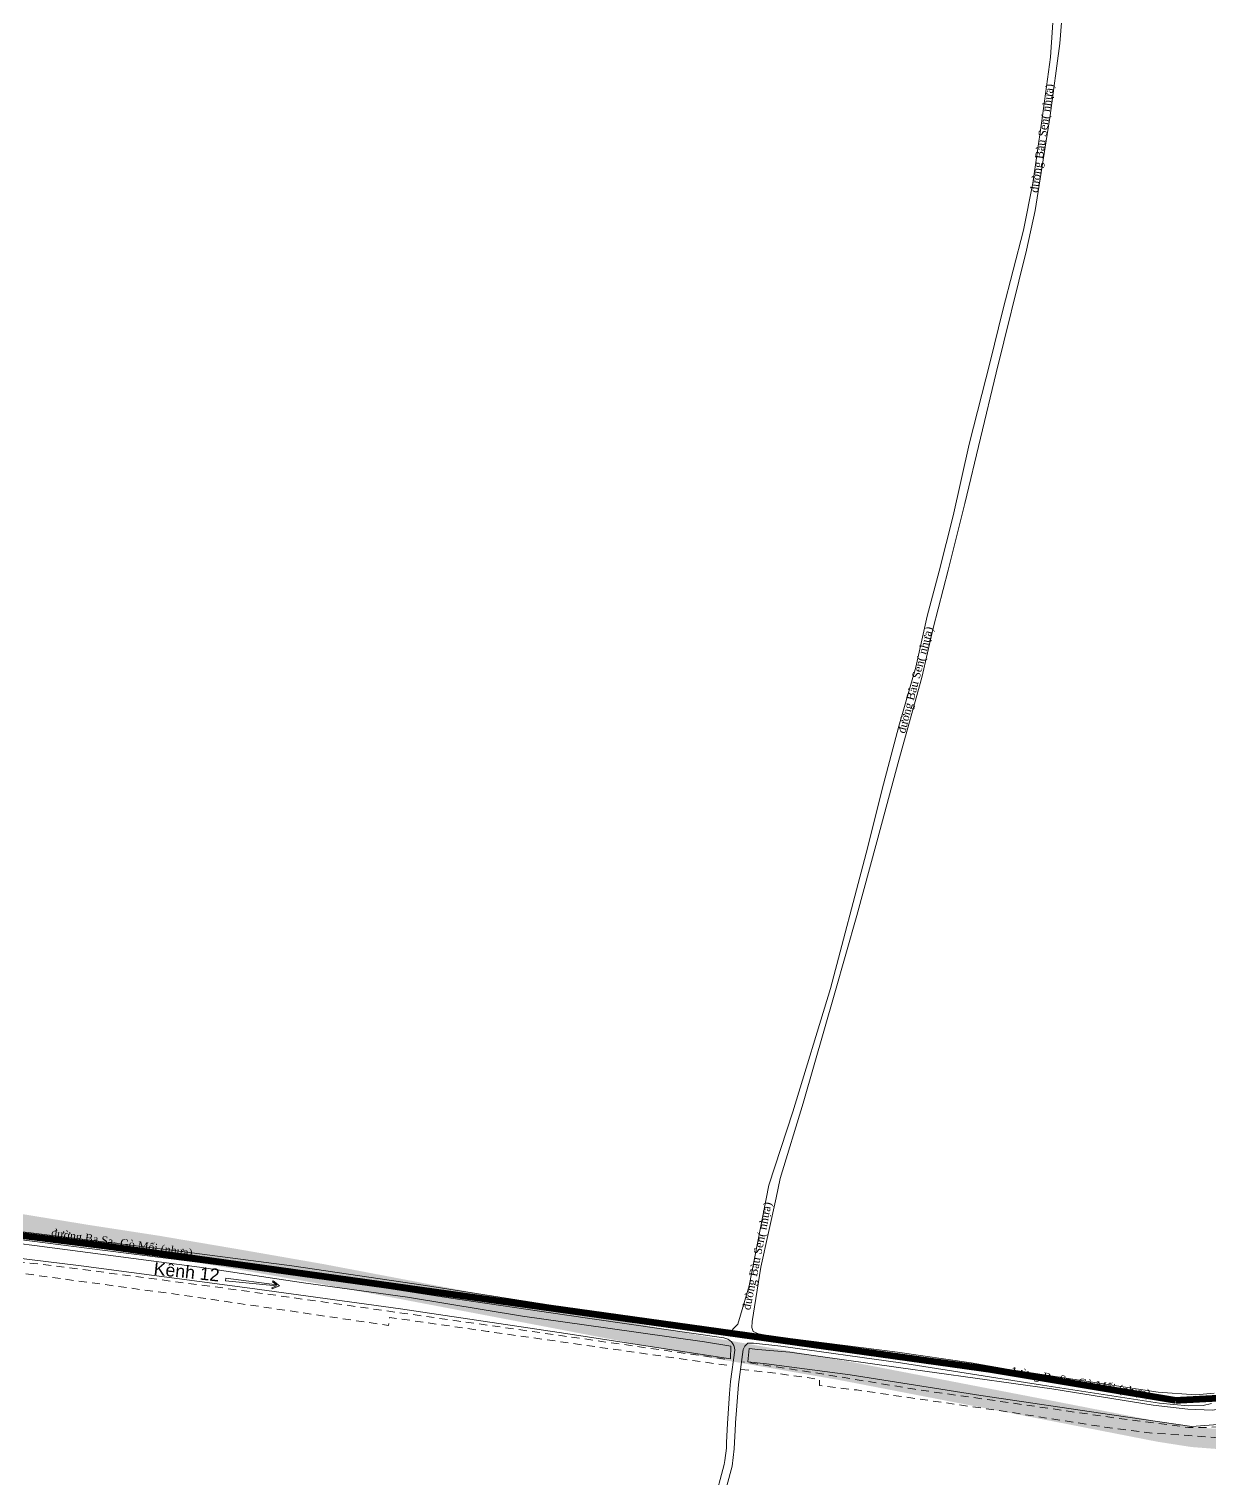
# Model space of a CAD drawing. Header units: metres. Extents: x 556238 to 587446, y 1177111 to 1219372.
# Drawn here: x 572573 to 573459, y 1203710 to 1204798 of the extents above; entities that cross this region are included whole.
import ezdxf

# ---------------------------------------------------------------- set-up
doc = ezdxf.new("R2010")
doc.units = ezdxf.units.M
doc.header["$MEASUREMENT"] = 0
for name, pattern in [('ACAD_ISO03W100', [30, 12, -18]), ('DASHED2', [0.375, 0.25, -0.125]), ('Xr_Nen GT$0$MON', [10, 6, -4])]:
    doc.linetypes.add(name, pattern=pattern)
for name, color, linetype, lineweight in [('Pipe Existing', 1, 'ACAD_ISO03W100', 60), ('Pipe Existing_DTDH', 4, 'ACAD_ISO03W100', 40), ('Xr_Nen GT$0$DUONG NHUA', 38, 'Continuous', 0), ('Xr_Nen GT$0$DUONG_DA', 38, 'Xr_Nen GT$0$MON', 0), ('Xr_Nen GT$0$huong nuoc chay', 7, 'Continuous', 0), ('Xr_Nen GT$1$SONG_HO', 250, 'Continuous', 0)]:
    doc.layers.add(name, color=color, linetype=linetype, lineweight=lineweight)
doc.styles.add('Xr_Nen GT$0$Style-ENGINEERING', font='VNARIAL.TTF')
doc.styles.add('Xr_Nen GT$0$Style-Times New Roman IF', font='times.ttf')
doc.linetypes.add('Xr_Nen GT$0$TL_P', pattern='A,2,[130,ltypeshp.shx,S=1,R=0,X=0,Y=-1],2', length=4)
doc.linetypes.add('Xr_Nen GT$1$TL_T', pattern='A,2,[130,ltypeshp.shx,S=1,R=0,X=0,Y=1],2', length=4)

# ---------------------------------------------------------------- blocks, each defined once
blk = doc.blocks.new('DTDH_EXISTING_PIPE')
at = {"layer": 'Pipe Existing_DTDH', "color": 3, "linetype": 'DASHED2', "ltscale": 200, "const_width": 15, "elevation": 0.8, "flags": 128}
blk.add_lwpolyline([(-6441, 3994.5), (-6382.5, 4018.8), (-6350.5, 4030.6), (-6329.2, 4038.5), (-6317.1, 4041.7), (-6297.3, 4043.4), (-6284.2, 4043), (-6276, 4042.2), (-6265.6, 4040.4), (-6212.5, 4033.2), (-6136.9, 4023.1), (-6116.4, 4020.3), (-6069.2, 4013.9), (-6038.6, 4009.8), (-5993.2, 4003.7), (-5962.7, 3999.6), (-5855.8, 3982.7), (-5844.1, 3981.2), (-5815.2, 3979.1), (-5784.2, 3975.8), (-5731.2, 3969.6), (-5656.9, 3959.4), (-5587.2, 3948.8), (-5489.2, 3932.8), (-5303.3, 3902.6), (-5231, 3890.8), (-5198, 3885.5), (-5149.6, 3877.6), (-5097.6, 3869.6), (-5033.6, 3858.7), (-4975.2, 3848.5), (-4878.9, 3830.2), (-4838.9, 3822.6), (-4740.2, 3803.7), (-4682.5, 3793.1), (-4635.2, 3784.9), (-4584.6, 3776.1), (-4519.9, 3763.6), (-4462.5, 3752.5), (-4424.2, 3745.1), (-4347, 3730), (-4322, 3726.1), (-4303.7, 3724.7), (-4301.4, 3724.8), (-4292.4, 3726.2), (-4284.1, 3728.5), (-4273.3, 3733.1), (-4264.7, 3738.5), (-4258.1, 3743.5), (-4239.3, 3762), (-4211.6, 3791.1), (-4168.7, 3837.1), (-4136.4, 3872.2), (-4025.1, 3990.3), (-3977.4, 4040.8), (-3955.7, 4064), (-3916, 4106.3), (-3889.9, 4133.9), (-3832.4, 4196.1), (-3786.9, 4244.4), (-3736.7, 4297.2), (-3700, 4335.7), (-3657.1, 4380.8), (-3628.3, 4411.1), (-3574.3, 4467.7), (-3468.2, 4585.9)], dxfattribs=at)

msp = doc.modelspace()

# ---------------------------------------------------------------- linework, layer by layer
at = {"layer": 'Pipe Existing', "color": 1, "linetype": 'DASHED2', "ltscale": 500, "const_width": 5, "elevation": -0.533, "flags": 128}
for points in [[(574243.12081, 1204652.02043), (574077.28634, 1204459.94186), (573710.85212, 1204034.6417), (573492.92711, 1203786.83202), (573464.46663, 1203770.97805), (573464.46663, 1203770.97805), (573433.44007, 1203769.34606), (573433.44007, 1203769.34606)], [(573433.44007, 1203769.34606), (573433.44007, 1203769.34606), (573433.44007, 1203769.34606), (573294.07821, 1203792.608), (572629.51861, 1203885.32588), (571998.57364, 1203963.63615), (571860.54708, 1203973.31649), (571665.59229, 1203994.51584), (571442.5033, 1204014.54732), (571412.19492, 1204009.52639), (571412.19492, 1204009.52639)]]:
    msp.add_lwpolyline(points, dxfattribs=at)
at = {"layer": 'Xr_Nen GT$0$DUONG NHUA', "flags": 128}
for points in [[(573462.11702, 1203774.72326), (573448.34264, 1203773.52646), (573420.04522, 1203775.47125), (573306.85544, 1203792.8247), (573279.97179, 1203797.49263), (573224.72448, 1203805.571), (573130.48996, 1203817.40102), (573120.45861, 1203819.19618), (573116.56589, 1203820.99139), (573115.36804, 1203823.98336), (573115.66753, 1203828.47131), (573122.10849, 1203869.3895), (573133.64763, 1203921.22529), (573136.65323, 1203935.81507), (573154.02094, 1203992.36349), (573177.69258, 1204074.9182), (573194.31801, 1204132.88282), (573209.14663, 1204188.31021), (573225.62141, 1204249.40596), (573242.846, 1204311.41177), (573251.39011, 1204348.4619), (573262.62177, 1204392.04037), (573275.20725, 1204441.92237), (573298.57722, 1204539.87676), (573321.34831, 1204632.00885), (573327.79717, 1204661.72865), (573339.03473, 1204732.86044), (573346.37615, 1204786.92073), (573350.39263, 1204837.717)], [(573342.41682, 1204821.41007), (573339.39903, 1204776.76711), (573332.59749, 1204727.22659), (573326.14939, 1204682.12398), (573319.09309, 1204646.95037), (573303.57966, 1204587.01344), (573294.08048, 1204548.23688), (573278.40899, 1204486.38736), (573266.42504, 1204432.69947), (573256.01665, 1204391.2448), (573246.8278, 1204357.37965), (573238.42768, 1204319.15332), (573225.655, 1204274.89156), (573214.10635, 1204231.50331), (573201.24679, 1204179.79894), (573174.33507, 1204078.18403), (573146.23359, 1203985.77861), (573128.24397, 1203930.69372), (573113.48539, 1203855.35891), (573105.05339, 1203826.50116), (573102.38477, 1203824.11542), (573099.85662, 1203821.16834), (573086.93501, 1203822.99273), (572977.38234, 1203838.85082), (572870.8447, 1203855.57268), (572770.4883, 1203870.33828), (572682.07807, 1203881.7327), (572562.50776, 1203896.4823)], [(573105.41692, 1203781.20016), (573108.97362, 1203807.41814), (573110.1903, 1203810.03648), (573112.53003, 1203812.2808), (573116.83511, 1203812.2808), (573137.33109, 1203810.03648), (573226.84761, 1203797.48735), (573333.31237, 1203780.73167), (573421.06253, 1203767.24291), (573442.7221, 1203765.36253), (573453.85917, 1203765.64305), (573460.22323, 1203766.9522)], [(573086.93629, 1203692.30591), (573094.8171, 1203721.25781), (573095.1813, 1203724.20523), (573096.34838, 1203733.64419), (573096.53376, 1203737.85777), (573097.15757, 1203751.988), (573098.67086, 1203774.62654), (573099.43713, 1203783.41305)], [(573092.6605, 1203690.49417), (573100.71688, 1203720.09548), (573102.32978, 1203733.14351), (573103.15374, 1203751.80321), (573103.16423, 1203752.40505), (573105.41692, 1203781.20016)]]:
    msp.add_lwpolyline(points, dxfattribs=at)
msp.add_lwpolyline([(572044.36797, 1203951.38388), (572150.54342, 1203940.22925), (572299.46644, 1203921.82536), (572479.76128, 1203901.11078), (572628.64442, 1203882.1033), (572786.91626, 1203861.96269), (572889.66063, 1203846.10268), (572975.04509, 1203833.40543), (573094.38967, 1203816.24103, -0.3601020459), (573102.67103, 1203807.1104), (573099.43713, 1203783.41305)], format="xyb", dxfattribs=at)
at = {"layer": 'Xr_Nen GT$0$DUONG_DA', "flags": 128}
for points in [[(573107.26141, 1203792.52939), (573133.05875, 1203789.81609), (573166.21063, 1203785.06788), (573166.32379, 1203780.43269), (573194.15766, 1203777.15413), (573307.36457, 1203760.73889), (573380.08494, 1203749.29522), (573415.861, 1203744.87061), (573462.59037, 1203741.59205), (573480.92001, 1203743.40092), (573494.29984, 1203749.17221), (573503.0121, 1203754.93793), (573517.04228, 1203769.06959), (573547.15374, 1203808.34637), (573551.227, 1203805.97228), (573561.64614, 1203823.87685), (573582.80447, 1203845.69616), (573620.16056, 1203889.95023), (573651.86793, 1203926.88122), (573678.81097, 1203956.77259), (573704.52313, 1203990.0647), (573789.27598, 1204082.42195), (573897.2372, 1204208.55488), (574044.00702, 1204377.94077), (574119.7741, 1204464.64465), (574195.5485, 1204551.92392), (574229.73968, 1204590.16572), (574258.94041, 1204623.3543)], [(574092.05994, 1204444.73856), (574020.74354, 1204363.54939), (573969.94663, 1204305.91043), (573919.81454, 1204248.8079), (573867.97395, 1204188.1451), (573823.76465, 1204136.17783), (573782.84121, 1204088.41029), (573737.84384, 1204037.2376), (573699.68656, 1203994.21431), (573656.39931, 1203944.33143), (573609.29813, 1203889.47273), (573580.34626, 1203855.84963), (573538.817, 1203807.19278), (573513.41602, 1203777.03694), (573501.40001, 1203764.10713), (573485.01506, 1203752.9971), (573470.35802, 1203749.69866), (573456.17529, 1203749.05782), (573442.97029, 1203749.05782), (573386.82814, 1203756.36024), (573309.55013, 1203767.49367), (573237.66854, 1203777.71401), (573172.92681, 1203788.43656), (573108.6098, 1203798.32467)], [(571838.69546, 1203953.51042), (571983.70872, 1203940.95292), (572126.59123, 1203927.07697), (572213.27688, 1203916.77337), (572355.71212, 1203898.09811), (572462.88728, 1203885.54594), (572601.45548, 1203869.12458), (572728.87615, 1203852.34012), (572854.87648, 1203834.63082), (573002.62249, 1203813.64511), (573097.04221, 1203800.12164)], [(573096.63766, 1203795.67001), (572917.39496, 1203821.08219), (572843.81478, 1203831.61379), (572843.0074, 1203825.56329), (572693.84038, 1203847.54683), (572532.05361, 1203869.57031), (572434.87678, 1203880.69033), (572430.0324, 1203882.90885), (572369.2167, 1203889.78992), (572368.81301, 1203886.15961), (572169.71851, 1203912.79821), (572170.1222, 1203917.84032), (572136.41322, 1203921.87402), (572135.40399, 1203916.42852), (572009.1765, 1203927.72285), (571939.0884, 1203934.79585), (571939.49209, 1203939.43461), (571839.9209, 1203945.90153)]]:
    msp.add_lwpolyline(points, dxfattribs=at)
at = {"layer": 'Xr_Nen GT$0$huong nuoc chay', "color": 4}
msp.add_lwpolyline([(572759.19385, 1203856.037), (572720.97893, 1203861.03939), (572720.75006, 1203859.0524), (572759.10191, 1203855.2424), (572755.52189, 1203853.69161), (572755.82011, 1203853.00303), (572761.32276, 1203855.38888), (572756.5057, 1203858.96298), (572756.05931, 1203858.36022)], close=True, dxfattribs=at)
at = {"layer": 'Xr_Nen GT$1$SONG_HO', "linetype": 'Xr_Nen GT$1$TL_T', "flags": 128}
msp.add_lwpolyline([(571841.72152, 1203954.67169), (571975.82353, 1203943.15205), (572105.36733, 1203930.99583), (572219.49544, 1203917.83136), (572360.16375, 1203900.62427), (572485.82348, 1203885.86215), (572612.71741, 1203870.27552), (572738.99143, 1203853.47658), (572852.11345, 1203837.89881), (572971.06995, 1203820.31061), (573099.40563, 1203800.46712), (573099.75717, 1203810.01005), (573079.92573, 1203813.2311), (573007.37085, 1203823.4622), (572943.47342, 1203832.46257), (572857.1592, 1203846.78234), (572779.31562, 1203857.56001), (572701.23203, 1203869.35073), (572577.52005, 1203885.5754), (572483.45568, 1203897.6233), (572379.13271, 1203911.05934), (572248.57521, 1203926.64984), (572122.69118, 1203939.96331), (572042.81716, 1203948.20816), (571949.90181, 1203956.95414), (571839.49475, 1203965.6968)], dxfattribs=at)
at = {"layer": 'Xr_Nen GT$1$SONG_HO', "linetype": 'Xr_Nen GT$0$TL_P', "flags": 128}
msp.add_lwpolyline([(573112.42192, 1203798.31439), (573113.52993, 1203808.16153), (573119.92769, 1203807.59353), (573143.84438, 1203805.55974), (573225.38997, 1203794.1197), (573340.32689, 1203777.94803), (573416.3274, 1203765.84781), (573442.43784, 1203762.78526), (573460.62978, 1203762.1497), (573469.53494, 1203763.16657), (573477.54955, 1203767.48839), (573493.36589, 1203775.90999), (573512.06668, 1203795.6123), (573552.40847, 1203843.07073), (573592.88626, 1203890.16595), (573632.46844, 1203937.25349), (573657.17986, 1203965.80106), (573661.63244, 1203966.18237), (573663.66783, 1203965.41969), (573665.70331, 1203962.75035), (573666.08502, 1203960.58944), (573665.57608, 1203957.41167), (573643.18603, 1203932.8791), (573587.69871, 1203869.00471), (573552.68826, 1203826.72872), (573507.50522, 1203772.89482), (573492.72714, 1203760.38186), (573480.00557, 1203753.26358), (573471.35488, 1203751.73822), (573445.27547, 1203749.83156), (573385.48384, 1203758.47519), (573287.07519, 1203773.09287), (573189.18576, 1203788.62104), (573126.41138, 1203796.76647)], close=True, dxfattribs=at)

# ---------------------------------------------------------------- block references
at = {"layer": 'Pipe Existing_DTDH', "linetype": 'ByBlock'}
msp.add_blockref('DTDH_EXISTING_PIPE', (577767.86613, 1200015.74782, -0.796), dxfattribs=at)

# ---------------------------------------------------------------- texts
at = {"layer": 'Xr_Nen GT$0$DUONG NHUA', "char_height": 6, "attachment_point": 1, "style": 'Xr_Nen GT$0$Style-Times New Roman IF'}
for s, insert, rotation in [('đường Bàu Sen( nhựa)', (573323.98062, 1204675.63985), 81.61670935), ('đường Bàu Sen( nhựa)', (573224.49757, 1204270.68565), 75.16317404), ('đường Bàu Sen( nhựa)', (573108.34527, 1203837.93155), 78.70501184), ('đường Ba Sa- Gò Mối (nhựa)', (572590.62759, 1203898.16645), 351.76379296), ('đường Ba Sa- Gò Mối (nhựa)', (573309.12344, 1203794.46974), 350.77109304)]:
    msp.add_mtext_dynamic_manual_height_columns(s, width=138.7283672, gutter_width=5, heights=[0], dxfattribs=dict(at, insert=insert, rotation=rotation))
at = {"layer": 'Xr_Nen GT$1$SONG_HO', "linetype": 'Continuous', "style": 'Xr_Nen GT$0$Style-ENGINEERING'}
msp.add_text('Kªnh 12', height=9.499992, rotation=353.95834061, dxfattribs=at).set_placement((572666.63974, 1203863.64521))

doc.saveas('drawing.dxf')
